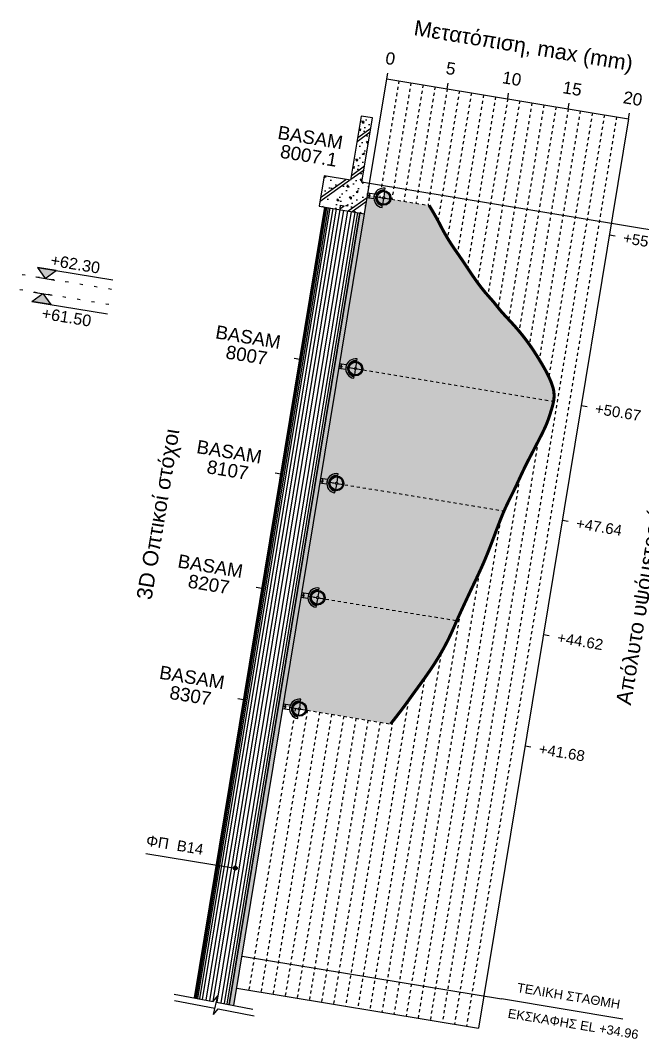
# Model space of a CAD drawing. Header units: metres. Extents: x 93017 to 94633, y 101979 to 102793.
# Drawn here: x 94063.25 to 94083.58, y 102271.5 to 102304.4 of the extents above; entities that cross this region are included whole.
import ezdxf
from ezdxf.enums import TextEntityAlignment as Align

# ---------------------------------------------------------------- set-up
doc = ezdxf.new("R2010")
doc.units = ezdxf.units.M
doc.header["$LTSCALE"] = 0.75
doc.header["$MEASUREMENT"] = 0
doc.linetypes.add('DASHED', pattern=[0.75, 0.5, -0.25])
doc.linetypes.add('SDOT1', pattern=[1, 0, -1])
for name, color, linetype in [('A-LEVELS', 2, 'Continuous'), ('CW403-Text 0.30 Height', 2, 'Continuous'), ('OTM Hatch 0.15', 1, 'Continuous'), ('OTM Line 0.25', 2, 'Continuous'), ('OTM Line 0.35', 3, 'Continuous'), ('OTM Line Dots 0.25', 2, 'SDOT1'), ('OTM Line Rock 0.50', 3, 'ROCKIN'), ('OTM Solid 253', 253, 'Continuous'), ('OTM Text 0.25', 2, 'Continuous'), ('OTM Text 0.35', 3, 'Continuous'), ('OTM Thunder 0.15', 1, 'Continuous'), ('OTM Title + Pinakida', 7, 'Continuous')]:
    doc.layers.add(name, color=color, linetype=linetype)
doc.styles.add('Arial Greek', font='ARIAL.TTF')
doc.styles.add('ARIAL_GREEK', font='ARIAL.TTF')
doc.styles.add('WG-SIMPL', font='ugsimpl.shx', dxfattribs={"width": 1.05})
doc.linetypes.add('ROCKIN', pattern='A,0.0001,-0.2,[131,ltypeshp.shx,S=0.2,R=180,X=0.2,Y=0],-0.2,1,-0.1,[131,ltypeshp.shx,S=0.1,R=180,X=0.1,Y=0],-0.1,0.5,-0.05,[131,ltypeshp.shx,S=0.05,R=180,X=0.05,Y=0],-0.05,0.5', length=2.700100000000001)
doc.linetypes.add('SR', pattern='A,6,-1.5,[121,OrizLt.shx,S=0.4,R=0,X=0,Y=0],-1.5', length=9)

# ---------------------------------------------------------------- blocks, each defined once
blk = doc.blocks.new('Level L')
at = {"layer": 'A-LEVELS'}
blk.add_hatch(color=256, dxfattribs=at).paths.add_polyline_path([(0.2499999999785985, 0.2499999999931077), (-1.531930138298776e-11, 1.533351223770296e-11), (-0.250000000018332, 0.2500000000237321)])
for p, q in [((0.2499999999804459, 0.2499999999949694), (-1.750000000050107, 0.2500000001439417)), ((0.2499999999659792, -1.530509052827256e-11), (-0.2500000000309512, 1.531930138298776e-11))]:
    blk.add_line(p, q, dxfattribs=at)
blk.add_lwpolyline([(0.2499999999785985, 0.2499999999931077), (-1.531930138298776e-11, 1.533351223770296e-11), (-0.250000000018332, 0.2500000000237321)], close=True, dxfattribs=at)
at = {"layer": 'A-LEVELS', "style": 'WG-SIMPL', "width": 1.05}
blk.add_attdef('±000.00', (-1.712995793863769, 0.3513423913802569), '', height=0.3, rotation=359.9999998220159, dxfattribs=at)
blk = doc.blocks.new('3d')
at = {"ltscale": 0.1}
h = blk.add_hatch(color=7, dxfattribs=at)
edge = h.paths.add_edge_path()
edge.add_arc((752.8742366104054, -264.6472952884903), 0.03365353443450658, 90, 180, ccw=False)
edge.add_line((752.8742366104054, -264.6136417540558), (752.8742366104054, -264.4390088661622))
edge.add_arc((752.8742366104054, -264.6472952884903), 0.2082864223281149, 90, 180)
edge.add_line((752.6659501880773, -264.6472952884903), (752.8405830759709, -264.6472952884903))
edge = h.paths.add_edge_path()
edge.add_line((752.8742366104054, -264.8555817108183), (752.8742366104054, -264.6809488229247))
edge.add_arc((752.8742366104054, -264.6472952884902), 0.03365353443450658, 270, 360)
edge.add_line((752.9078901448399, -264.6472952884902), (753.0825230327335, -264.6472952884902))
edge.add_arc((752.8742366104054, -264.6472952884902), 0.2082864223281149, -90, 0, ccw=False)
at = {"color": 7, "ltscale": 0.1}
for p, q in [((752.8742366104054, -264.6136417540558), (752.8742366104054, -264.4390088661622)), ((752.615149020432, -264.6472952884903), (752.5556888302308, -264.6472952884903)), ((752.6659501880773, -264.6472952884903), (752.8405830759709, -264.6472952884903)), ((752.8742366104054, -264.8555817108185), (752.8742366104054, -264.6809488229248)), ((752.9078901448399, -264.6472952884903), (753.0825230327335, -264.6472952884903)), ((753.1927843905801, -264.6472952884903), (753.1333242003789, -264.6472952884903))]:
    blk.add_line(p, q, dxfattribs=at)
for points in [[(752.8405830759709, -264.6472952884903, -0.414213562373095), (752.8742366104054, -264.6136417540558), (752.8742366104054, -264.4390088661622, 0.414213562373095), (752.6659501880773, -264.6472952884903)], [(752.8742366104054, -264.8555817108183), (752.8742366104054, -264.6809488229247, 0.414213562373095), (752.9078901448399, -264.6472952884902), (753.0825230327335, -264.6472952884902, -0.414213562373095)]]:
    blk.add_lwpolyline(points, format="xyb", close=True, dxfattribs=at)
blk.add_lwpolyline([(752.9559973985835, -264.9551716626581), (752.9559973985835, -265.1173015605855), (752.7924758222274, -265.1173015605855), (752.7924758222274, -264.9551716626581)], dxfattribs=at)
blk.add_lwpolyline([(752.7924758222274, -265.1173015605855), (752.9559973985835, -265.1173015605855), (752.9559973985835, -265.1769122765825), (752.7924758222274, -265.1769122765825)], close=True, dxfattribs=at)
for radius in [0.2403348223503956, 0.2082864223281149, 0.03365353443450658]:
    blk.add_circle((752.8742366104054, -264.6472952884903), radius, dxfattribs=at)
for radius in [0.3185477801746401, 0.2590875899734328]:
    blk.add_arc((752.8742366104054, -264.6472952884903), radius, 180, 0, dxfattribs=at)

msp = doc.modelspace()

# ---------------------------------------------------------------- hatches: boundary and pattern name
at = {"layer": 'CW403-Text 0.30 Height', "ltscale": 0.1}
h = msp.add_hatch(color=7, dxfattribs=at)
h.set_gradient(color1=(179, 162, 77), one_color=1, tint=1)
h.paths.add_polyline_path([(94076.60300122698, 102298.3583126623), (94076.84382605636, 102297.9659056111), (94076.99886036602, 102297.6429436742), (94077.23515007661, 102297.2269794335), (94077.45713273938, 102296.89766308), (94077.74190916024, 102296.4940510988), (94078.07986955105, 102295.9721513582), (94078.42804475971, 102295.5121280989), (94078.71747994689, 102295.2101063131), (94078.92434194019, 102294.9217160416), (94079.34124961846, 102294.4927195941), (94079.69623358354, 102294.0739405247), (94080.00653209772, 102293.6413594426), (94080.32737865722, 102293.1219130873), (94080.54269138978, 102292.7188595539), (94080.69448386352, 102292.3072029398), (94080.67891715332, 102291.9665741542), (94080.56961037392, 102291.6177965888), (94080.45151775265, 102291.2340972932), (94080.1810243585, 102290.7012502509), (94079.97102577223, 102290.2970270302), (94079.74035636363, 102289.8583257527), (94079.54596874204, 102289.4378251359), (94079.33896982994, 102288.9881932755), (94079.02860357884, 102288.3951839254), (94078.65056728084, 102287.3593677816), (94078.35885187921, 102286.6342139084), (94078.04469277563, 102285.9815021791), (94077.80562364879, 102285.4710565795), (94077.50125827313, 102284.8161627857), (94077.29863683366, 102284.3280379179), (94076.95901623352, 102283.6845570987), (94076.5436488473, 102283.0535756258), (94076.04319462883, 102282.3783411385), (94075.7379147976, 102281.9429385485), (94075.34316475644, 102281.4438884885), (94071.84254484494, 102282.0217848765), (94074.59419002636, 102298.6899352794)])
h = msp.add_hatch(color=7, dxfattribs=at)
edge = h.paths.add_edge_path()
edge.add_arc((94070.27449404322, 102276.744195463), 0.06336922016839706, 0, 360)
at = {"layer": 'OTM Hatch 0.15', "ltscale": 0.1}
h = msp.add_hatch(dxfattribs=at)
h.set_pattern_fill('CONCRETE2', scale=0.06249999999999997, angle=-9.374071125821132, style=0)
h.set_pattern_definition([(350.6259288741788, (93389.44088616937, 102333.2880700375), (0.2035993474969497, 1.23330746600303), [0.06249999999999995, -1.187499999999999]), (80.62592887417891, (93389.50255154264, 102333.2778900701), (-1.23330746600303, 0.2035993474969498), [0.06249999999999985, -1.187499999999996]), (35.62592887417887, (93389.44088616937, 102333.2880700375), (0.2035993529139628, 1.233307498816704), [0.08838834999999992, -1.679378624999999]), (350.6259288741788, (93389.1529192376, 102333.462300621), (0.2035993474969497, 1.23330746600303), [0.06249999999999995, -1.187499999999999]), (80.62592887417891, (93389.1529192376, 102333.462300621), (-1.23330746600303, 0.2035993474969498), [0.06249999999999985, -1.187499999999996]), (125.6259288741788, (93389.2145846109, 102333.4521206536), (-1.233307498816704, 0.2035993529139628), [0.08838834999999996, -1.679378624999999]), (350.6259288741788, (93389.77916736894, 102333.8023385277), (0.2035993474969497, 1.23330746600303), [0.06249999999999995, -1.187499999999999]), (80.62592887417891, (93389.77916736894, 102333.8023385277), (-1.23330746600303, 0.2035993474969498), [0.06249999999999985, -1.187499999999996]), (125.6259288741788, (93389.84083274221, 102333.7921585603), (-1.233307498816704, 0.2035993529139628), [0.08838834999999996, -1.679378624999999]), (170.6259288741788, (93389.69714206089, 102333.6891877485), (-0.2035993474969499, -1.23330746600303), [0.1249999999999998, -1.124999999999997]), (260.625928874179, (93389.69714206089, 102333.6891877485), (1.23330746600303, -0.20359934749695), [0.1249999999999998, -1.124999999999997]), (125.6259288741788, (93389.67678212612, 102333.5658570018), (-1.233307498816704, 0.2035993529139628), [0.1767766937499999, -1.590990249999999]), (170.6259288741788, (93388.89549220797, 102333.8215273243), (-0.2035993474969499, -1.23330746600303), [0.06249999999999988, -1.187499999999997]), (80.62592887417891, (93388.89549220797, 102333.8215273243), (-1.23330746600303, 0.2035993474969498), [0.06249999999999985, -1.187499999999996]), (35.62592887417887, (93388.83382683467, 102333.8317072917), (0.2035993529139628, 1.233307498816704), [0.08838834999999992, -1.679378624999999]), (350.6259288741788, (93389.02841735292, 102334.24300497), (0.2035993474969497, 1.23330746600303), [0.06249999999999995, -1.187499999999999]), (80.62592887417891, (93389.02841735292, 102334.24300497), (-1.23330746600303, 0.2035993474969498), [0.06249999999999985, -1.187499999999996]), (125.6259288741788, (93389.0900827262, 102334.2328250026), (-1.233307498816704, 0.2035993529139628), [0.08838834999999996, -1.679378624999999]), (170.6259288741788, (93389.49061486813, 102334.3567413183), (-0.2035993474969499, -1.23330746600303), [0.06249999999999988, -1.187499999999997]), (260.625928874179, (93389.49061486813, 102334.3567413183), (1.23330746600303, -0.20359934749695), [0.06249999999999988, -1.187499999999997]), (125.6259288741788, (93389.48043490078, 102334.295075945), (-1.233307498816704, 0.2035993529139628), [0.08838834999999996, -1.679378624999999]), (170.6259288741788, (93389.37804965796, 102334.0585944192), (-0.2035993474969499, -1.23330746600303), [0.06249999999999988, -1.187499999999997]), (80.62592887417891, (93389.37804965796, 102334.0585944192), (-1.23330746600303, 0.2035993474969498), [0.06249999999999985, -1.187499999999996]), (35.62592887417887, (93389.31638428468, 102334.0687743866), (0.2035993529139628, 1.233307498816704), [0.08838834999999992, -1.679378624999999]), (350.6259288741788, (93389.13138816475, 102334.0993142887), (0.2035993474969497, 1.23330746600303), [0.1249999999999999, -1.124999999999999]), (260.625928874179, (93389.13138816475, 102334.0993142887), (1.23330746600303, -0.20359934749695), [0.1249999999999998, -1.124999999999997]), (35.62592887417887, (93389.11102823004, 102333.9759835421), (0.2035993529139628, 1.233307498816704), [0.1767766937499998, -1.590990249999999]), (35.62592887417887, (93388.62905634909, 102333.3587442401), (-0.5148540729513709, 0.7184534258653335), []), (35.62592887417887, (93388.7523870957, 102333.3383843053), (-0.5148540729513709, 0.7184534258653335), []), (350.6259288741788, (93388.63923631645, 102333.4204096134), (0.2035993474969497, 1.23330746600303), [0, -0.4999999999999996, 0, -0.6874999999999993, 0, -0.06249999999999995]), (350.6259288741788, (93388.7829269978, 102333.5233804252), (0.2035993474969497, 1.23330746600303), [0, -0.2499999999999998, 0, -0.4999999999999996, 0, -0.4999999999999996]), (350.6259288741788, (93389.35827529225, 102333.5550914654), (0.2035993474969497, 1.23330746600303), [0, -0.4999999999999996, 0, -0.7499999999999994]), (350.6259288741788, (93388.76198149401, 102333.7802218858), (0.2035993474969497, 1.23330746600303), [0, -0.6874999999999993, 0, -0.5624999999999996]), (350.6259288741788, (93389.21399904187, 102333.8322928607), (0.2035993474969497, 1.23330746600303), [0, -1.249999999999999]), (350.6259288741788, (93388.9876974834, 102333.9963434769), (0.2035993474969497, 1.23330746600303), [0, -0.6249999999999996, 0, -0.6249999999999996]), (350.6259288741788, (93389.00805741815, 102334.1196742235), (0.2035993474969497, 1.23330746600303), [0, -0.4999999999999996, 0, -0.7499999999999994]), (350.6259288741788, (93389.15174809952, 102334.2226450353), (0.2035993474969497, 1.23330746600303), [0, -0.3749999999999997, 0, -0.4374999999999997, 0, -0.4374999999999997]), (350.6259288741788, (93389.11044266097, 102334.3561557493), (0.2035993474969497, 1.23330746600303), [0, -0.5624999999999996, 0, -0.6874999999999993]), (350.6259288741788, (93389.19246796901, 102334.4693065285), (0.2035993474969497, 1.23330746600303), [0, -0.3749999999999997, 0, -0.3124999999999998, 0, -0.5624999999999996])])
h.paths.add_polyline_path([(94073.17794766212, 102299.3202797281), (94073.0150681841, 102298.3336337552), (94074.49503714334, 102298.0893145383), (94074.65791662135, 102299.075960511), (94074.41125512814, 102299.1166803807), (94074.75737401888, 102301.2133030729), (94074.38738177907, 102301.2743828771), (94074.04126288834, 102299.1777601849)])
at = {"layer": 'OTM Solid 253', "ltscale": 0.05}
h = msp.add_hatch(color=256, dxfattribs=at)
edge = h.paths.add_edge_path(flags=16)
edge.add_line((94069.05146877198, 102265.4985002968), (94074.43337176992, 102298.0994945056))
h.paths.add_polyline_path([(94070.08440157764, 102272.2927202094), (94070.2317896262, 102272.2646001819), (94074.49503714328, 102298.0893145383), (94074.34704024733, 102298.11374646)])

# ---------------------------------------------------------------- linework, layer by layer
at = {"color": 253, "linetype": 'DASHED', "ltscale": 0.1}
for p, q in [((94075.61543462508, 102302.4203430508), (94074.98884841554, 102298.6247834883)), ((94076.0100930142, 102302.3551912596), (94075.38350680463, 102298.5596316971)), ((94076.40475140333, 102302.2900394684), (94075.77816519378, 102298.4944799059)), ((94076.79940979245, 102302.2248876772), (94076.17282358288, 102298.4293281147)), ((94077.19406818158, 102302.159735886), (94076.56748197203, 102298.3641763235)), ((94077.5887265707, 102302.0945840948), (94076.89094402017, 102297.8677511517)), ((94077.58872657076, 102302.0945840948), (94076.89094402023, 102297.8677511515)), ((94077.58872657076, 102302.0945840948), (94076.89094402023, 102297.8677511515)), ((94077.98338495982, 102302.0294323036), (94077.20061355126, 102297.2877775085)), ((94077.98338495985, 102302.0294323035), (94077.2006135513, 102297.2877775084)), ((94078.37804334894, 102301.9642805124), (94077.52560513715, 102296.800617545)), ((94078.37804334897, 102301.9642805124), (94077.52560513721, 102296.8006175449)), ((94078.37804334897, 102301.9642805123), (94077.52560513721, 102296.8006175449)), ((94078.77270173807, 102301.8991287212), (94077.85227413588, 102296.323618546)), ((94078.7727017381, 102301.8991287212), (94077.85227413593, 102296.3236185459)), ((94078.7727017381, 102301.8991287212), (94077.85227413593, 102296.3236185459)), ((94079.16736012716, 102301.83397693), (94078.17821560877, 102295.8422125433)), ((94079.16736012722, 102301.8339769299), (94078.17821560883, 102295.8422125432)), ((94079.56201851628, 102301.7688251388), (94078.51428231366, 102295.4221403531)), ((94079.56201851634, 102301.7688251387), (94078.51428231368, 102295.4221403531)), ((94079.56201851634, 102301.7688251387), (94078.51428231371, 102295.4221403531)), ((94079.9566769054, 102301.7036733476), (94078.853409127, 102295.0206048366)), ((94079.95667690547, 102301.7036733476), (94078.85340912706, 102295.0206048366)), ((94079.95667690547, 102301.7036733475), (94078.85340912706, 102295.0206048366)), ((94080.35133529453, 102301.6385215564), (94079.1963002848, 102294.6418719183)), ((94080.35133529456, 102301.6385215563), (94079.19630028486, 102294.6418719183)), ((94080.74599368365, 102301.5733697652), (94079.53864788178, 102294.2598463684)), ((94080.74599368368, 102301.5733697651), (94079.53864788181, 102294.2598463684)), ((94080.74599368368, 102301.5733697651), (94079.53864788181, 102294.2598463684)), ((94081.14065207278, 102301.508217974), (94079.87274849605, 102293.8278645418)), ((94081.1406520728, 102301.508217974), (94079.87274849608, 102293.8278645418)), ((94081.1406520728, 102301.5082179739), (94079.87274849608, 102293.8278645418)), ((94081.5353104619, 102301.4430661828), (94080.19657961371, 102293.3336750165)), ((94081.5353104619, 102301.4430661827), (94080.19657961371, 102293.3336750165)), ((94082.32462724014, 102301.3127626004), (94077.42854149187, 102271.6546169247)), ((94082.32462724014, 102301.3127626004), (94077.42854149187, 102271.6546169247)), ((94082.71928562927, 102301.2476108092), (94077.823199881, 102271.5894651335)), ((94081.92996885102, 102301.3779143916), (94080.5104582614, 102292.7791981886)), ((94081.92996885102, 102301.3779143916), (94080.5104582614, 102292.7791981885)), ((94081.92996885102, 102301.3779143915), (94080.5104582614, 102292.7791981885)), ((94080.16108674092, 102290.6628726211), (94077.03388310275, 102271.7197687158)), ((94080.16108674092, 102290.6628726211), (94077.03388310275, 102271.7197687158)), ((94079.55758557194, 102289.4629547408), (94076.63922471362, 102271.784920507)), ((94078.93237101556, 102288.1315075453), (94076.24456632453, 102271.8500722982)), ((94078.93237101556, 102288.1315075453), (94076.24456632453, 102271.8500722982)), ((94078.2384981973, 102286.3841614384), (94075.84990793541, 102271.9152240894)), ((94078.2384981973, 102286.3841614384), (94075.84990793541, 102271.9152240894)), ((94077.6144332355, 102285.0596779369), (94075.45524954628, 102271.9803758806)), ((94076.99247394597, 102283.7479495908), (94075.06059115719, 102272.0455276718)), ((94076.99247394597, 102283.7479495908), (94075.06059115719, 102272.0455276718)), ((94076.45202093192, 102282.9299472775), (94074.66593276807, 102272.110679463)), ((94076.45202093192, 102282.9299472775), (94074.66593276807, 102272.110679463)), ((94075.92855345078, 102282.2148351983), (94074.27127437895, 102272.1758312541)), ((94072.23720323418, 102281.9566330853), (94070.71934887684, 102272.7621973749)), ((94072.6318616233, 102281.891481294), (94071.11400726596, 102272.6970455837)), ((94072.6318616233, 102281.891481294), (94071.11400726596, 102272.6970455837)), ((94073.02652001243, 102281.8263295028), (94071.50866565508, 102272.6318937926)), ((94073.0265200124, 102281.8263295028), (94071.50866565508, 102272.6318937926)), ((94073.42117840155, 102281.7611777116), (94071.90332404424, 102272.5667420014)), ((94073.81583679067, 102281.6960259205), (94072.29798243336, 102272.5015902102)), ((94073.81583679067, 102281.6960259204), (94072.29798243336, 102272.5015902102)), ((94074.2104951798, 102281.6308741292), (94072.69264082248, 102272.4364384191)), ((94074.2104951798, 102281.6308741292), (94072.69264082248, 102272.4364384191)), ((94074.60515356892, 102281.5657223381), (94073.08729921158, 102272.3712866278)), ((94074.99981195801, 102281.5005705469), (94073.4819576007, 102272.3061348366)), ((94074.99981195807, 102281.5005705468), (94073.4819576007, 102272.3061348366)), ((94075.40976901811, 102281.5280907869), (94073.87661598982, 102272.2409830455)), ((94075.40976901808, 102281.5280907869), (94073.87661598982, 102272.2409830455))]:
    msp.add_line(p, q, dxfattribs=at)
at = {"color": 7, "ltscale": 0.1}
for p, q in [((94075.22077623593, 102302.485494842), (94075.25176092614, 102302.6731852753)), ((94077.19406818155, 102302.159735886), (94077.22505287173, 102302.3474263193)), ((94079.16736012713, 102301.83397693), (94079.19834481734, 102302.0216673633)), ((94079.16736012713, 102301.83397693), (94079.19834481734, 102302.0216673633)), ((94081.14065207275, 102301.508217974), (94081.17163676296, 102301.6959084073)), ((94081.14065207275, 102301.508217974), (94081.17163676296, 102301.6959084073)), ((94083.11394401836, 102301.182459018), (94083.14492870857, 102301.3701494513)), ((94083.11394401836, 102301.182459018), (94083.14492870857, 102301.3701494513)), ((94082.67504824219, 102297.3559147653), (94082.4873578089, 102297.3868994555)), ((94072.38016973088, 102293.3365646834), (94072.19247929762, 102293.3675493735)), ((94081.75600078753, 102291.7887648636), (94081.56831035424, 102291.8197495538)), ((94071.76244931058, 102289.5947098315), (94071.57475887732, 102289.6256945217)), ((94081.13828036732, 102288.0469100117), (94080.95058993403, 102288.077894702)), ((94071.1467648837, 102285.8651880541), (94070.95907445044, 102285.8961727443)), ((94080.52259594058, 102284.3173882343), (94080.33490550729, 102284.3483729245)), ((94070.54757200404, 102282.2355641818), (94070.35988157078, 102282.266548872)), ((94079.92340306069, 102280.6877643621), (94079.7357126274, 102280.7187490523))]:
    msp.add_line(p, q, dxfattribs=at)
at = {"color": 7, "linetype": 'DASHED', "ltscale": 0.1}
for p, q in [((94074.59419002636, 102298.6899352794), (94076.60300122698, 102298.3583126623)), ((94073.67514257178, 102293.122785378), (94080.6803289787, 102291.9663410843)), ((94073.05742215148, 102289.3809305262), (94079.02860357887, 102288.3951839254)), ((94072.4417377246, 102285.6514087488), (94077.50125827313, 102284.8161627857)), ((94071.84254484494, 102282.0217848765), (94075.34316475644, 102281.4438884885))]:
    msp.add_line(p, q, dxfattribs=at)
at = {"color": 1, "ltscale": 0.1, "const_width": 0.09999999999999999}
msp.add_lwpolyline([(94075.34316475647, 102281.4438884885), (94075.48033382696, 102281.618400751), (94075.59772537636, 102281.7698768463), (94075.69825970782, 102281.9016570543), (94075.78485712454, 102282.0170816546), (94075.86043792969, 102282.1194909269), (94075.92792242643, 102282.2122251508), (94075.99023091795, 102282.298624606), (94076.05028370745, 102282.3820295723), (94076.11047283745, 102282.4652020066), (94076.1710773082, 102282.5485905761), (94076.23184785935, 102282.6320656253), (94076.29253523056, 102282.7154974986), (94076.35289016145, 102282.7987565406), (94076.41266339166, 102282.8817130957), (94076.47160566082, 102282.9642375085), (94076.52946770859, 102283.0462001234), (94076.58604485838, 102283.1275113684), (94076.64131076871, 102283.2082420044), (94076.69528368184, 102283.2885028759), (94076.74798184003, 102283.3684048275), (94076.79942348559, 102283.4480587036), (94076.84962686077, 102283.5275753486), (94076.89861020788, 102283.6070656069), (94076.94639176918, 102283.6866403231), (94076.99296680764, 102283.7663372271), (94077.038238669, 102283.845901591), (94077.08208771977, 102283.9250055725), (94077.12439432637, 102284.0033213291), (94077.16503885527, 102284.0805210184), (94077.2039016729, 102284.1562767982), (94077.24086314574, 102284.2302608259), (94077.27580364021, 102284.3021452594), (94077.3087011776, 102284.3717617548), (94077.33992439821, 102284.4395799636), (94077.36993959715, 102284.506229036), (94077.39921306954, 102284.5723381221), (94077.42821111051, 102284.6385363721), (94077.45740001513, 102284.7054529361), (94077.48724607854, 102284.7737169642), (94077.51821559582, 102284.8439576067), (94077.5506427712, 102284.9165978477), (94077.58433344524, 102284.9912360071), (94077.61896136754, 102285.0672642392), (94077.65420028777, 102285.1440746979), (94077.68972395557, 102285.2210595373), (94077.72520612054, 102285.2976109115), (94077.76032053235, 102285.3731209746), (94077.79474094066, 102285.4469818805), (94077.82824116875, 102285.5187804226), (94077.86099533482, 102285.5888819505), (94077.89327763069, 102285.6578464532), (94077.9253622482, 102285.7262339197), (94077.95752337924, 102285.7946043387), (94077.99003521561, 102285.8635176993), (94078.02317194916, 102285.9335339904), (94078.05720777175, 102286.0052132008), (94078.09233942734, 102286.0789992588), (94078.12845386837, 102286.1548718501), (94078.16536059935, 102286.2326945998), (94078.20286912481, 102286.3123311328), (94078.24078894929, 102286.3936450742), (94078.27892957733, 102286.4765000491), (94078.31710051345, 102286.5607596823), (94078.35511126222, 102286.6462875991), (94078.39283848251, 102286.7330476991), (94078.43042745082, 102286.8214049813), (94078.468090598, 102286.9118247194), (94078.5060403549, 102287.004772187), (94078.5444891524, 102287.1007126578), (94078.58364942133, 102287.2001114056), (94078.62373359253, 102287.303433704), (94078.6649540969, 102287.4111448267), (94078.70743783285, 102287.5233872318), (94078.75096956927, 102287.6390121157), (94078.79524854258, 102287.7565478591), (94078.83997398919, 102287.8745228426), (94078.88484514557, 102287.991465447), (94078.92956124817, 102288.1059040531), (94078.97382153338, 102288.2163670415), (94079.0173252377, 102288.3213827931), (94079.05981010456, 102288.4198224289), (94079.10116790567, 102288.5119280314), (94079.14132891975, 102288.5982844234), (94079.18022342554, 102288.6794764279), (94079.21778170172, 102288.7560888677), (94079.25393402709, 102288.8287065656), (94079.2886106803, 102288.8979143445), (94079.3217419401, 102288.9642970273), (94079.35329924845, 102289.0283791558), (94079.38341870003, 102289.0904441483), (94079.41227755276, 102289.1507151419), (94079.44005306454, 102289.2094152738), (94079.46692249326, 102289.2667676812), (94079.49306309687, 102289.3229955014), (94079.51865213324, 102289.3783218715), (94079.54386686029, 102289.4329699286), (94079.56887090865, 102289.4871410281), (94079.5937733999, 102289.5409493971), (94079.6186698283, 102289.5944874806), (94079.64365568817, 102289.6478477238), (94079.6688264738, 102289.7011225719), (94079.69427767947, 102289.7544044699), (94079.72010479949, 102289.8077858629), (94079.74640332814, 102289.8613591962), (94079.77323430474, 102289.9151843592), (94079.80052094867, 102289.9691910195), (94079.82815202442, 102290.0232762888), (94079.85601629637, 102290.0773372791), (94079.88400252901, 102290.1312711022), (94079.91199948672, 102290.18497487), (94079.93989593397, 102290.2383456945), (94079.96758063517, 102290.2912806874), (94079.99498731516, 102290.3437472018), (94080.02222954016, 102290.3959935549), (94080.04946583683, 102290.4483383051), (94080.07685473173, 102290.5011000106), (94080.10455475154, 102290.55459723), (94080.13272442285, 102290.6091485216), (94080.16152227228, 102290.6650724436), (94080.19110682649, 102290.7226875545), (94080.221540889, 102290.7821688991), (94080.25250437122, 102290.8431174683), (94080.28358146142, 102290.9049907396), (94080.31435634797, 102290.9672461903), (94080.34441321918, 102291.0293412978), (94080.37333626334, 102291.0907335395), (94080.4007096688, 102291.1508803929), (94080.42611762385, 102291.2092393354), (94080.44926036842, 102291.2653954477), (94080.47030234884, 102291.3194442241), (94080.489524063, 102291.3716087624), (94080.50720600881, 102291.4221121602), (94080.52362868421, 102291.4711775152), (94080.5390725871, 102291.5190279252), (94080.55381821537, 102291.5658864876), (94080.56814606693, 102291.6119763004), (94080.58226223571, 102291.6574919934), (94080.59607519949, 102291.7025143252), (94080.60941903204, 102291.7470955868), (94080.62212780713, 102291.7912880692), (94080.63403559854, 102291.8351440632), (94080.64497648005, 102291.8787158598), (94080.65478452544, 102291.9220557498), (94080.66329380845, 102291.9652160242), (94080.6703420927, 102292.0082660325), (94080.67578190104, 102292.0513433578), (94080.67946944613, 102292.0946026421), (94080.68126094063, 102292.1381985272), (94080.68101259724, 102292.1822856548), (94080.67858062859, 102292.2270186668), (94080.67382124734, 102292.2725522051), (94080.66659066621, 102292.3190409113), (94080.65680286409, 102292.3665877321), (94080.64460288514, 102292.4150888337), (94080.63019353972, 102292.4643886869), (94080.61377763825, 102292.5143317625), (94080.59555799117, 102292.5647625314), (94080.57573740881, 102292.6155254646), (94080.55451870163, 102292.6664650329), (94080.53210467998, 102292.7174257072), (94080.50865067627, 102292.7683185686), (94080.48412211078, 102292.8193211395), (94080.45843692572, 102292.8706775525), (94080.43151306339, 102292.9226319402), (94080.403268466, 102292.9754284353), (94080.37362107582, 102293.0293111704), (94080.3424888351, 102293.0845242781), (94080.30978968607, 102293.141311891), (94080.27549303438, 102293.1998112882), (94080.23977413902, 102293.2597323348), (94080.20285972244, 102293.3206780423), (94080.16497650703, 102293.3822514222), (94080.12635121522, 102293.4440554861), (94080.08721056937, 102293.5056932456), (94080.04778129193, 102293.5667677121), (94080.00829010527, 102293.6268818971), (94079.96890796511, 102293.6857287606), (94079.92958276025, 102293.7433610559), (94079.89020661275, 102293.7999214846), (94079.85067164467, 102293.8555527485), (94079.81086997812, 102293.9103975493), (94079.77069373518, 102293.9645985885), (94079.73003503791, 102294.0182985679), (94079.6887860084, 102294.0716401893), (94079.64685113695, 102294.1247501893), (94079.60418438684, 102294.1776914458), (94079.5607520896, 102294.2305108716), (94079.51652057677, 102294.2832553795), (94079.47145617982, 102294.3359718825), (94079.4255252303, 102294.3887072934), (94079.37869405972, 102294.4415085251), (94079.3309289996, 102294.4944224905), (94079.28229052458, 102294.5474391873), (94079.23321568179, 102294.6003209535), (94079.18423566142, 102294.6527732116), (94079.13588165374, 102294.7045013846), (94079.08868484896, 102294.755210895), (94079.0431764373, 102294.8046071657), (94078.99988760902, 102294.8523956195), (94078.95934955434, 102294.898281679), (94078.92190967825, 102294.9420700707), (94078.88718024472, 102294.9839627365), (94078.85458973254, 102295.0242609217), (94078.82356662043, 102295.0632658719), (94078.79353938716, 102295.1012788326), (94078.76393651149, 102295.1386010492), (94078.73418647215, 102295.1755337672), (94078.70371774792, 102295.2123782322), (94078.67206182925, 102295.2494324774), (94078.6391622536, 102295.2869816876), (94078.60506557011, 102295.3253078353), (94078.56981832797, 102295.3646928932), (94078.53346707636, 102295.4054188339), (94078.4960583644, 102295.4477676298), (94078.45763874128, 102295.4920212536), (94078.41825475614, 102295.5384616778), (94078.37796764621, 102295.587292589), (94078.33689740086, 102295.638404529), (94078.29517869755, 102295.6916097538), (94078.25294621364, 102295.7467205193), (94078.21033462656, 102295.8035490813), (94078.16747861379, 102295.8619076957), (94078.12451285268, 102295.9216086183), (94078.0815720207, 102295.9824641051), (94078.03878233634, 102296.0442590554), (94077.99623618265, 102296.1066689424), (94077.95401748375, 102296.1693418829), (94077.91221016373, 102296.2319259936), (94077.87089814675, 102296.2940693911), (94077.83016535692, 102296.3554201922), (94077.79009571839, 102296.4156265137), (94077.75077315523, 102296.4743364722), (94077.71227073245, 102296.5312711521), (94077.67461807832, 102296.5864435078), (94077.63783396197, 102296.6399394616), (94077.60193715249, 102296.6918449355), (94077.566946419, 102296.7422458517), (94077.53288053063, 102296.7912281323), (94077.4997582565, 102296.8388776995), (94077.46759836574, 102296.8852804754), (94077.43639140132, 102296.9305604522), (94077.40601500188, 102296.9749939026), (94077.37631857987, 102297.0188951694), (94077.3471515478, 102297.0625785955), (94077.31836331815, 102297.1063585236), (94077.28980330341, 102297.1505492965), (94077.26132091608, 102297.1954652571), (94077.23276556864, 102297.2414207481), (94077.2040176456, 102297.2886718073), (94077.17508141969, 102297.3372412531), (94077.14599213556, 102297.3870935986), (94077.11678503796, 102297.438193357), (94077.08749537158, 102297.4905050417), (94077.05815838116, 102297.5439931657), (94077.0288093114, 102297.5986222424), (94076.99948340702, 102297.654356785), (94076.96988986146, 102297.7115959574), (94076.93843366292, 102297.7724775267), (94076.90319374831, 102297.8395739103), (94076.86224905458, 102297.915457526), (94076.81367851865, 102298.0027007915), (94076.75556107746, 102298.1038761242), (94076.68597566792, 102298.221555942), (94076.60300122696, 102298.3583126623)], dxfattribs=at)
at = {"layer": 'CW403-Text 0.30 Height', "color": 7, "ltscale": 0.1}
for p, q in [((94074.65791662129, 102299.0759605111), (94075.22077623596, 102302.485494842)), ((94075.22077623593, 102302.485494842), (94083.11394401845, 102301.182459018)), ((94083.11394401842, 102301.182459018), (94078.21785827012, 102271.5243133423)), ((94067.35575915298, 102277.2260319357), (94070.27449404322, 102276.744195463)), ((94070.32469048766, 102272.8273491663), (94078.21785827006, 102271.5243133423)), ((94068.27582744417, 102272.637776372), (94069.55682635157, 102272.3933757918)), ((94069.55682635157, 102272.3933757918), (94069.70429101698, 102272.5742340766)), ((94069.6586573638, 102272.3739475486), (94070.85041307013, 102272.1465735952))]:
    msp.add_line(p, q, dxfattribs=at)
at = {"layer": 'CW403-Text 0.30 Height', "color": 7, "linetype": 'SR', "ltscale": 0.1}
for p, q in [((94087.08774252098, 102297.0239949531), (94074.65791662129, 102299.0759605111)), ((94082.92740413953, 102271.822654919), (94078.96826262811, 102272.4762458933))]:
    msp.add_line(p, q, dxfattribs=at)
at = {"layer": 'CW403-Text 0.30 Height', "color": 7, "ltscale": 0.1}
msp.add_circle((94070.27449404322, 102276.744195463), 0.06336922016839706, dxfattribs=at)
at = {"layer": 'OTM Line 0.25', "color": 7}
for p, q in [((94068.94214420089, 102272.5106504228), (94073.20006430398, 102298.3030938531)), ((94070.08440157764, 102272.2927202094), (94074.34704024733, 102298.11374646)), ((94070.2317896262, 102272.2646001819), (94074.49503714328, 102298.0893145383))]:
    msp.add_line(p, q, dxfattribs=at)
at = {"layer": 'OTM Line 0.35', "color": 7, "ltscale": 0.05}
msp.add_lwpolyline([(94073.17794766212, 102299.3202797281), (94073.0150681841, 102298.3336337553), (94074.49503714328, 102298.0893145383), (94074.65791662129, 102299.0759605111), (94074.41125512809, 102299.1166803807), (94074.75737401888, 102301.2133030729), (94074.38738177907, 102301.2743828771), (94074.04126288834, 102299.1777601849)], close=True, dxfattribs=at)
at = {"layer": 'OTM Line Dots 0.25', "ltscale": 0.5}
for p, q in [((94066.23340786307, 102295.6190849094), (94062.81914104818, 102296.1827257815)), ((94066.1519681241, 102295.125761923), (94062.7377013092, 102295.6894027951))]:
    msp.add_line(p, q, dxfattribs=at)
at = {"layer": 'OTM Line Rock 0.50', "color": 7, "ltscale": 0.5}
msp.add_line((94070.49757823981, 102273.874620477), (94078.96826262811, 102272.4762458933), dxfattribs=at)
at = {"layer": 'OTM Solid 253'}
for p, q in [((94073.21239737909, 102298.3010578596), (94068.95442653845, 102272.5083070872)), ((94073.23089699108, 102298.2980038694), (94068.97285004453, 102272.5047920837)), ((94073.25556314037, 102298.2939318825), (94068.99741471927, 102272.5001054124)), ((94073.30489543856, 102298.2857879086), (94069.04654406865, 102272.49073207)), ((94073.36656081186, 102298.2756079413), (94069.10795575556, 102272.4790153919)), ((94073.45905887183, 102298.2603379902), (94069.20007328592, 102272.4614403746)), ((94073.57005654373, 102298.2420140489), (94069.31061432238, 102272.4403503539)), ((94073.69338729033, 102298.2216541142), (94069.4334376962, 102272.4169169976)), ((94069.55626107009, 102272.3934836413), (94073.816718037, 102298.2012941794)), ((94073.94004877911, 102298.1809342455), (94069.6790844426, 102272.3700502854)), ((94074.06337952572, 102298.1605743107), (94069.80190781636, 102272.3466169291)), ((94074.17437719762, 102298.1422503694), (94069.91244885277, 102272.3255269085)), ((94074.26687525764, 102298.1269804184), (94070.00456638321, 102272.3079518912)), ((94074.32854063097, 102298.116800451), (94070.06597807012, 102272.2962352131))]:
    msp.add_line(p, q, dxfattribs=at)
at = {"layer": 'OTM Thunder 0.15', "color": 0}
for p, q in [((94069.56717638725, 102271.9724366919), (94069.70429101698, 102272.5742340766)), ((94068.29046979405, 102272.4250112753), (94069.61281004043, 102272.1727232199)), ((94069.56717638725, 102271.9724366919), (94069.71464105269, 102272.1532949767)), ((94069.71464105269, 102272.1532949767), (94070.88857513476, 102271.9293211942))]:
    msp.add_line(p, q, dxfattribs=at)

# ---------------------------------------------------------------- block references
at = {"color": 7, "rotation": 260.6259288732866}
for p in [(94458.85768526925, 102998.318391798), (94457.93863781467, 102992.7512418966), (94457.32091739426, 102989.0093870448), (94456.70523296749, 102985.2798652674), (94456.10604008783, 102981.650241395)]:
    msp.add_blockref('3d', p, dxfattribs=at)
at = {"layer": 'A-LEVELS'}
ref = msp.add_blockref('Level L', (94064.07511979784, 102295.9753837675), dxfattribs=dict(at, xscale=-1.249999999987411, yscale=1.25, zscale=1.249999999999999, rotation=350.6259288742738))
ref.add_attrib('±000.00', '+62.30', (94064.22434606132, 102296.3958710531, 0.001905459770927824), dxfattribs={"height": 0.3749999999999995, "rotation": 350.6259290504357, "style": 'WG-SIMPL', "width": 1.05})
ref = msp.add_blockref('Level L', (94063.99368005886, 102295.4820607811), dxfattribs=dict(at, xscale=1.249999999988596, yscale=1.25, zscale=1.249999999999999, rotation=170.6259288739448))
ref.add_attrib('±000.00', '+61.50', (94063.9387603558, 102294.6659294509, 0.001905459770927824), dxfattribs={"height": 0.3749999999999995, "rotation": 350.6259286975625, "style": 'WG-SIMPL', "width": 1.05})

# ---------------------------------------------------------------- texts
at = {"style": 'Arial Greek'}
for s, p in [('0', (94075.1848611369, 102303.1752624909)), ('5', (94077.15815308252, 102302.8495035349)), ('10', (94078.99650549407, 102302.5460209389)), ('15', (94080.96979743965, 102302.2202619829)), ('20', (94082.94308938527, 102301.8945030269))]:
    msp.add_text(s, height=0.4, rotation=350.625928872532, dxfattribs=at).set_placement(p, align=Align.MIDDLE_LEFT)
at = {"layer": 'OTM Text 0.25', "color": 7, "style": 'ARIAL_GREEK'}
for s, p in [('ΤΕΛΙΚΗ ΣΤΑΘΜΗ', (94081.13211498757, 102272.4295366139)), ('ΕΚΣΚΑΦΗΣ EL +34.96', (94081.28187676832, 102271.5143649887))]:
    msp.add_text(s, height=0.2999999999999999, rotation=350.6259288741772, dxfattribs=at).set_placement(p, align=Align.CENTER)
at = {"layer": 'OTM Text 0.35', "color": 7, "style": 'ARIAL_GREEK'}
for s, height, p in [('BASAM', 0.4374999999999999, (94072.72613784087, 102300.575188807)), ('8007.1', 0.4374999999999999, (94072.67541979883, 102299.9830330461, 0.02186938979046826)), ('+55.18', 0.3499999999999999, (94083.68683207799, 102297.1849306228)), ('BASAM', 0.4374999999999999, (94070.69694486792, 102294.0673284286)), ('8007', 0.4374999999999999, (94070.64622682588, 102293.4751726677, 0.02186938979046826)), ('+50.67', 0.3499999999999999, (94082.76778462333, 102291.6177807211)), ('BASAM', 0.4374999999999999, (94070.07922444762, 102290.3254735768)), ('8107', 0.4374999999999999, (94070.02850640558, 102289.7333178159, 0.02186938979050312)), ('+47.64', 0.3499999999999999, (94082.15006420312, 102287.8759258693)), ('BASAM', 0.4374999999999999, (94069.46354002073, 102286.5959517994)), ('8207', 0.4374999999999999, (94069.4128219787, 102286.0037960385, 0.02186938979047672)), ('+44.62', 0.3499999999999999, (94081.53437977638, 102284.1464040918)), ('BASAM', 0.4374999999999999, (94068.86434714108, 102282.9663279271)), ('8307', 0.4374999999999999, (94068.81362909904, 102282.3741721661, 0.02186938979047374)), ('+41.68', 0.3499999999999999, (94080.93518689649, 102280.5167802196)), ('ΦΠ  B14', 0.3499999999999999, (94068.30265797167, 102277.5015874291))]:
    msp.add_text(s, height=height, rotation=350.6259288741772, dxfattribs=at).set_placement(p, align=Align.MIDDLE_CENTER)
at = {"layer": 'OTM Title + Pinakida', "style": 'Arial Greek'}
for s, rotation, p in [('Μετατόπιση, max (mm)', 350.6259288741772, (94076.11968769507, 102304.1631446763)), ('3D Οπτικοί στόχοι', 80.62592887417725, (94067.29220688109, 102285.5093286133)), ('Απόλυτο υψόμετρο (m)', 80.62592887417725, (94082.93923360082, 102282.0772336542))]:
    msp.add_text(s, height=0.4999999999999999, rotation=rotation, dxfattribs=at).set_placement(p, align=Align.MIDDLE_LEFT)

doc.saveas('drawing.dxf')
